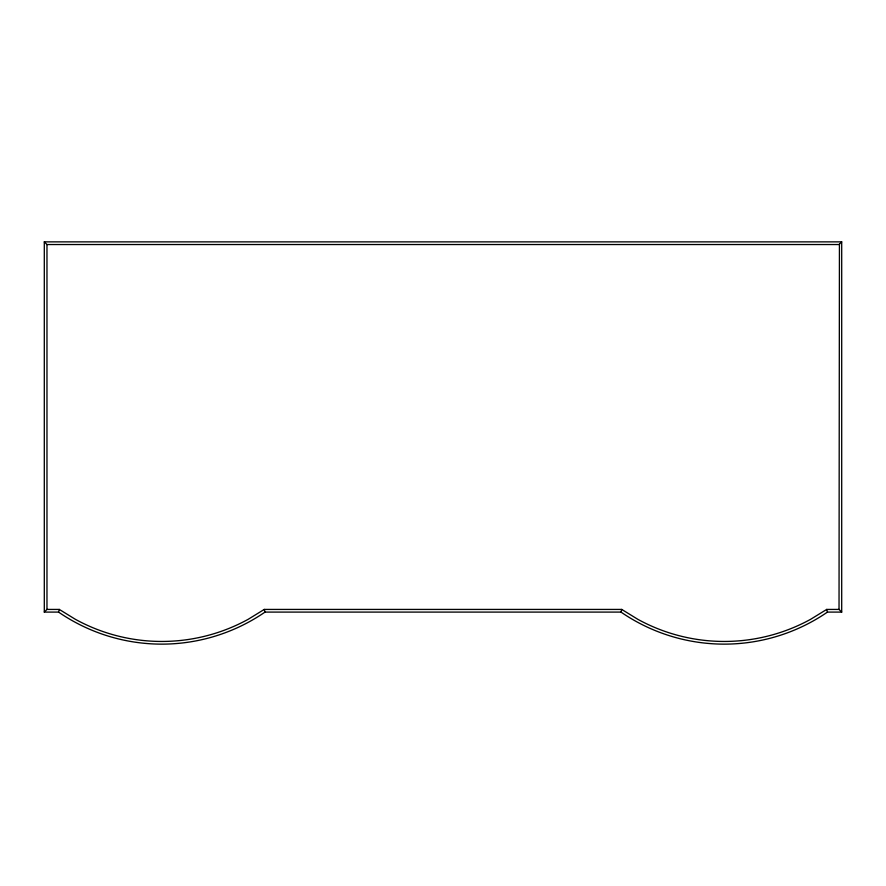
<?xml version="1.0" encoding="UTF-8"?>
<svg xmlns="http://www.w3.org/2000/svg" width="886" height="886" viewBox="0 0 886 886"><rect width="100%" height="100%" fill="white"/><g stroke="black" fill="none" stroke-linecap="round" stroke-linejoin="round"><path stroke-width="1.33" d="M58.542 612.071L59.296 609.424L46.969 609.424L44.3 612.093L58.542 612.093A182.339 182.339 0 0 0 265.014 612.093L620.986 612.093A182.339 182.339 0 0 0 827.458 612.093L841.7 612.093L841.7 241.867L44.3 241.867L44.3 612.093M620.997 612.071L621.75 609.424L264.249 609.424L248.158 619.325A179.67 179.67 0 0 1 75.399 619.325L59.296 609.424M841.7 241.867L839.031 244.536L46.969 244.536L44.3 241.867M841.7 612.093L839.031 609.424L826.704 609.424L810.601 619.325A179.67 179.67 0 0 1 637.842 619.325L621.75 609.424M839.43 244.137L839.031 609.424M826.704 609.424L827.458 612.071M264.249 609.424L265.003 612.071M46.969 244.536L46.969 609.424"/></g></svg>
